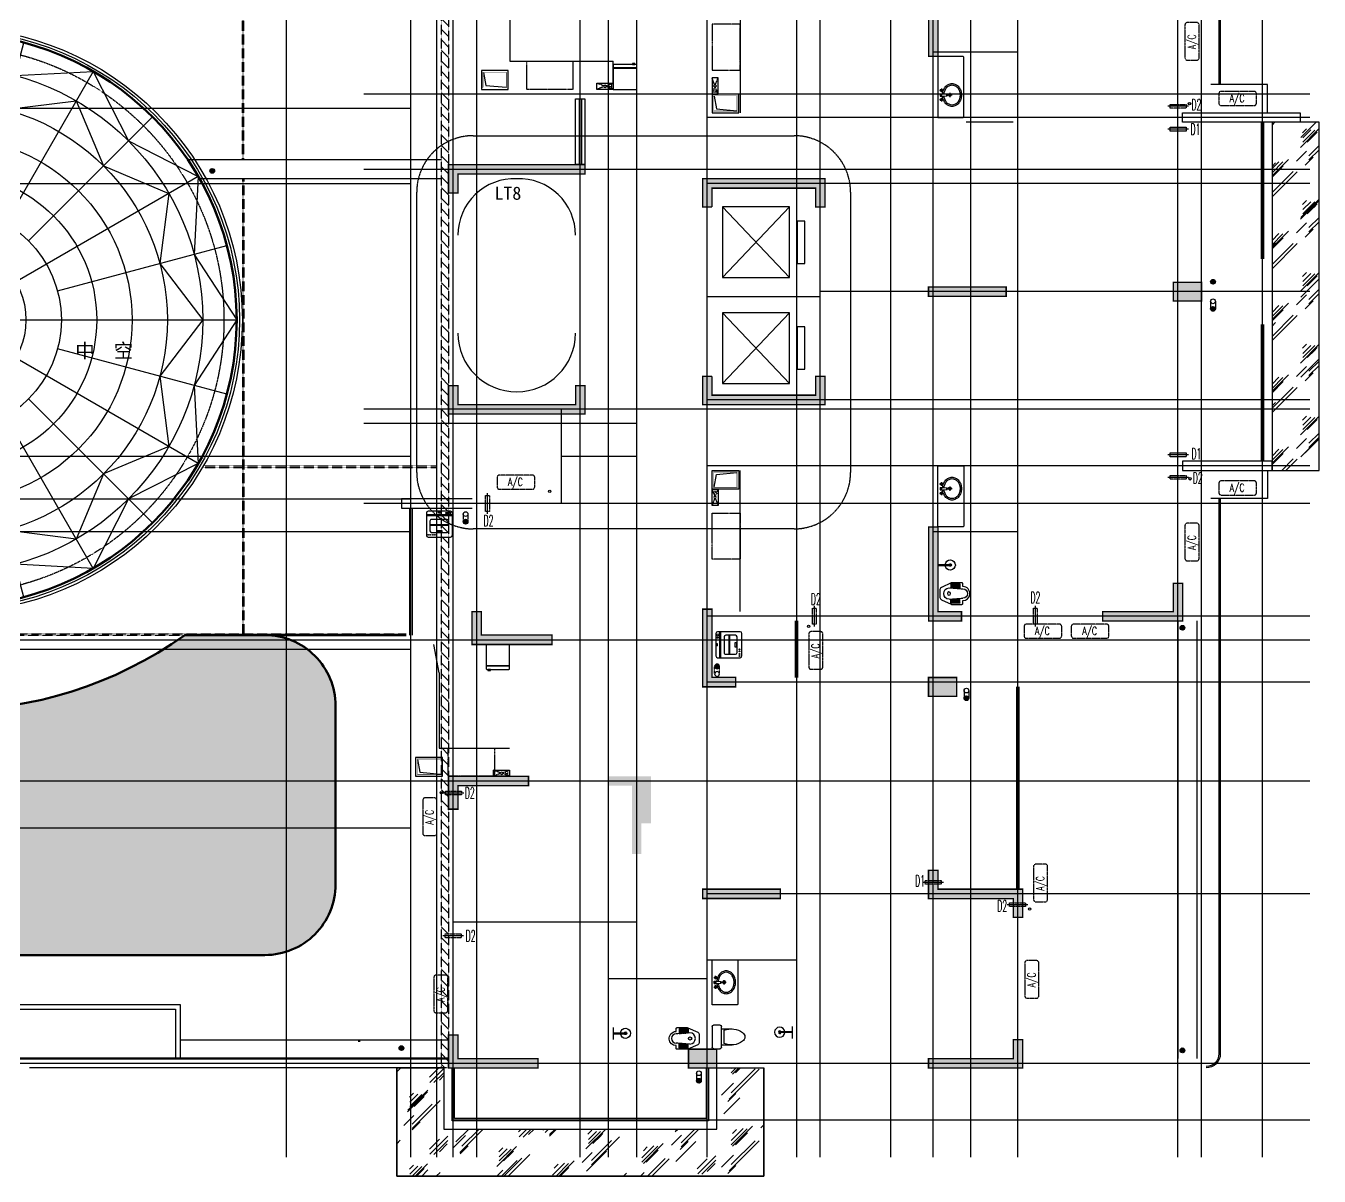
# Model space of a CAD drawing. Extents: x -737978 to 768813, y -372247 to 1140308.
# Drawn here: x 45819 to 73299, y -126198 to -101749 of the extents above; entities that cross this region are included whole.
import ezdxf

# ---------------------------------------------------------------- set-up
doc = ezdxf.new("R2010")
doc.units = 0
doc.header["$LTSCALE"] = 10
doc.header["$MEASUREMENT"] = 0
for name, pattern in [('( Hidden )', [0.375, 0.25, -0.125]), ('__DASH', [0.35, 0.25, -0.1]), ('ACAD_ISO04W100', [30.5, 24, -3, 0.5, -3]), ('DASH', [0.35, 0.25, -0.1]), ('DOTE', [2.42, 2, -0.2, 0.02, -0.2]), ('OWall_L2$0$HIDDEN2', [4.7625, 3.175, -1.5875])]:
    doc.linetypes.add(name, pattern=pattern)
doc.layers.get('0').update_dxf_attribs({"linetype": 'CONTINUOUS'})
for name, color, linetype in [('0-厨卫家具', 253, 'CONTINUOUS'), ('0-外部构件', 6, 'CONTINUOUS'), ('_0', 7, 'CONTINUOUS'), ('A-ANNO-DIMS', 93, 'CONTINUOUS'), ('A-ANNO-IDEN', 3, 'CONTINUOUS'), ('A-ANNO-TEXT', 7, 'CONTINUOUS'), ('A-FLOR-BALC', 142, 'CONTINUOUS'), ('A-FLOR-HVAC', 4, 'CONTINUOUS'), ('A-FLOR-OTHER1-ON', 253, 'CONTINUOUS'), ('A-FLOR-OTHER2-ON', 83, 'CONTINUOUS'), ('A-FLOR-SPCL', 223, 'CONTINUOUS'), ('A-FURN', 247, 'CONTINUOUS'), ('A-HATC-PATT', 252, 'CONTINUOUS'), ('A-WALL-GLAZ', 141, 'CONTINUOUS'), ('C-B', 7, 'CONTINUOUS'), ('C-JLQ', 2, 'CONTINUOUS'), ('C-JLQ-HATCH', 254, 'CONTINUOUS'), ('C-KZ', 2, 'CONTINUOUS'), ('C-Z-HATCH', 253, 'CONTINUOUS'), ('DIM_LEAD', 3, 'CONTINUOUS'), ('DOTE', 1, 'DOTE'), ('HZ', 7, 'CONTINUOUS'), ('J-FURN-厨卫', 253, 'CONTINUOUS'), ('J-FURN-空调设备', 231, 'CONTINUOUS'), ('OWall_L2$0$A-COLS-HATH', 8, 'CONTINUOUS'), ('OWall_L2$0$A-HOLE-DASH', 21, 'OWall_L2$0$HIDDEN2'), ('STAIR', 2, 'CONTINUOUS'), ('WALL', 9, 'CONTINUOUS'), ('WALL-PARAPET', 6, 'CONTINUOUS'), ('分格缝', 8, 'CONTINUOUS')]:
    doc.layers.add(name, color=color, linetype=linetype)
doc.layers.add('DRAW', color=7, linetype='CONTINUOUS', lineweight=70)
doc.layers.add('立面2', color=33, linetype='CONTINUOUS', lineweight=9)
doc.styles.add('_SIMPLEX', font='SIMPLEX.shx', dxfattribs={"width": 0.7})
doc.styles.add('_TCH_DIM', font='SIMPLEX.shx', dxfattribs={"width": 0.8, "bigfont": 'GBCBIG.shx'})
doc.styles.add('_TCH_DYN', font='')
doc.styles.add('_TCH_WINDOW', font='SIMPLEX.shx', dxfattribs={"width": 0.8, "height": 3.5, "bigfont": 'GBCBIG.shx'})
doc.styles.get('_TCH_DYN').set_extended_font_data('SimSun')
pattern_1 = [(45, (120, 60), (9e-14, 1527.351), [600, -360, 600, -360, 240, -523.2816]), (45, (90, 90), (9e-14, 1527.351), [480, -600, 360, -360, 420, -463.2816]), (45, (90, 180), (9e-14, 1527.351), [360, -720, 240, -360, 540, -463.2816]), (45, (180, 90), (9e-14, 1527.351), [360, -720, 300, -1303.2815]), (45, (270, 180), (9e-14, 1527.351), [180, -900, 120, -1483.2815]), (45, (120, 330), (9e-14, 1527.351), [120, -900, 120, -480, 300, -763.2816]), (45, (660, 240), (9e-14, 1527.351), [600, -900, 720, -475.282]), (45, (660, 150), (9e-14, 1527.351), [840, -600, 900, -355.282]), (45, (810, 270), (-2e-13, -1697.056), [600, -840, 480, -763.282]), (45, (720, 450), (9e-14, 1527.351), [300, -1200, 360, -823.282]), (45, (900, 360), (9e-14, 1527.351), [240, -1200, 240, -1003.2815])]

# ---------------------------------------------------------------- blocks, each defined once
blk = doc.blocks.new('A$C2A4E7DC0')
at = {"layer": 'A-FLOR-BALC', "linetype": '__DASH', "ltscale": 2}
blk.add_circle((10150, 10150), 9700, dxfattribs=at)
at = {"layer": 'A-FLOR-BALC'}
for start, end in [(90.0002, 269.9998), (270.0002, 89.9998)]:
    blk.add_arc((10150, 10150), 10150, start, end, dxfattribs=at)
at = {"layer": 'A-HATC-PATT', "linetype": 'ByBlock'}
for points in [[(20300, 10150), (18795, 7834), (18940, 5075), (16478, 3821), (15225, 1360), (12466, 1505), (10150, 0), (7834, 1505), (5075, 1360), (3821, 3821), (1360, 5075), (1505, 7833), (0, 10150), (1505, 12467), (1360, 15225), (3821, 16478), (5075, 18940), (7834, 18795), (10152, 20300)], [(10150, 0), (10150, 20300)], [(10150, 20300), (12467, 18795), (15225, 18940), (16479, 16479), (18940, 15225), (18795, 12466), (20300, 10150)], [(9128, 13965), (7523, 19954)], [(11172, 13965), (12777, 19954)], [(8125, 13657), (5075, 18940)], [(15225, 18940), (10875, 11406)], [(7357, 12943), (2973, 17327)], [(12943, 12943), (17327, 17327)], [(8894, 10875), (1360, 15225)], [(18940, 15225), (11406, 10875)], [(9425, 11406), (8125, 13657)], [(6335, 11173), (346, 12777)], [(13965, 11172), (19954, 12777)], [(0, 10150), (20300, 10150)], [(8894, 9425), (1360, 5075)], [(18940, 5075), (11406, 9425)], [(346, 7523), (6335, 9128)], [(9425, 8894), (5075, 1360)], [(15225, 1360), (10875, 8894)], [(19954, 7523), (13966, 9128)], [(2973, 2973), (7357, 7357)], [(17327, 2973), (12943, 7357)], [(7523, 346), (9128, 6335)], [(12777, 346), (11172, 6335)]]:
    blk.add_lwpolyline(points, dxfattribs=at)
blk.add_lwpolyline([(8157, 17588), (10150, 19100), (12143, 17588), (14625, 17901), (15595, 15595), (17901, 14625), (17588, 12143), (19100, 10150), (17588, 8157), (17901, 5675), (15594, 4705), (14625, 2399), (12143, 2712), (10150, 1200), (8157, 2712), (5675, 2399), (4705, 4705), (2399, 5675), (2712, 8157), (1200, 10150), (2712, 12143), (2399, 14625), (4705, 15594), (5675, 17901)], close=True, dxfattribs=at)
for radius in [8950, 7700, 6450, 5200, 3950, 2700, 1450]:
    blk.add_circle((10150, 10150), radius, dxfattribs=at)
blk = doc.blocks.new('YTLG')
at = {"layer": 'J-FURN-厨卫', "linetype": 'Continuous'}
h = blk.add_hatch(dxfattribs=at)
h.set_pattern_fill('ANSI31', color=256, scale=10)
h.set_pattern_definition([(45, (-1288290.313, 414148.037), (-11.22532015, 11.22532015), [])])
edge = h.paths.add_edge_path()
edge.add_arc((155403, -14017), 50, 0, 360, ccw=False)
at = {"layer": 'J-FURN-厨卫', "linetype": 'DASH', "ltscale": 0.1}
for p, q in [((155353, -14177), (155353, -14017)), ((155453, -14177), (155453, -14017))]:
    blk.add_line(p, q, dxfattribs=at)
at = {"layer": 'J-FURN-厨卫', "linetype": 'Continuous'}
blk.add_circle((155403, -14017), 50, dxfattribs=at)
at = {"layer": 'J-FURN-厨卫', "color": 200, "linetype": 'Continuous'}
blk.add_circle((155403, -14177), 50, dxfattribs=at)
blk = doc.blocks.new('$plan$00002939')
at = {"layer": 'J-FURN-厨卫'}
blk.add_line((-10, 0), (10, 0), dxfattribs=at)
for points in [[(-124, 0), (133, 0)], [(-10, 0), (-10, -263)], [(10, 0), (10, -263)]]:
    blk.add_lwpolyline(points, dxfattribs=at)
for centre, radius, start, end in [((0, -262), 108, 95.306, 84.694), ((0, -262), 28.3, 110.6725, 69.3275), ((0, -260), 10.5, 197.2381, 342.7619)]:
    blk.add_arc(centre, radius, start, end, dxfattribs=at)
blk = doc.blocks.new('dsdsdssfdsd')
at = {"layer": 'J-FURN-厨卫'}
for p, q in [((4137, 23920), (4047, 23920)), ((4092, 23875), (4092, 23965)), ((4261, 23952), (4153, 23937)), ((4300, 23945), (4153, 23937)), ((4153, 23904), (4153, 23937)), ((4163, 23903), (4163, 23938)), ((4310, 24020), (4237, 24020)), ((4300, 23945), (4261, 23952)), ((4273, 23984), (4273, 24057)), ((4280, 23896), (4280, 23944)), ((4300, 23895), (4300, 23945)), ((4300, 23895), (4153, 23904)), ((4261, 23889), (4153, 23904)), ((4310, 23820), (4237, 23820)), ((4300, 23895), (4261, 23889)), ((4273, 23784), (4273, 23857))]:
    blk.add_line(p, q, dxfattribs=at)
blk.add_lwpolyline([(4347, 24400), (3817, 24400, 0.414214), (3797, 24380), (3797, 23460, 0.414214), (3817, 23440), (4347, 23440)], format="xyb", close=True, dxfattribs=at)
for points in [[(3847, 23920, -0.080052), (3862, 24013, -0.088849), (3904, 24090, -0.104988), (3970, 24144, -0.12017), (4047, 24163, -0.12017), (4124, 24144, -0.104988), (4191, 24090, -0.088849), (4232, 24013, -0.055034), (4246, 23950, -0.080052)], [(4246, 23891, -0.055034), (4232, 23827, -0.088849), (4191, 23751, -0.104988), (4124, 23696, -0.12017), (4047, 23678, -0.12017), (3970, 23696, -0.104988), (3904, 23751, -0.088849), (3862, 23827, -0.080052), (3847, 23920, -0.080052)], [(3877, 23920, -0.080052), (3891, 24004, -0.088849), (3927, 24071, -0.104988), (3984, 24118, -0.12017), (4047, 24133, -0.12017), (4110, 24118, -0.104988), (4167, 24071, -0.088849), (4204, 24004, -0.056066), (4216, 23946, -0.080052)], [(4216, 23895, -0.056066), (4204, 23837, -0.088849), (4167, 23770, -0.104988), (4110, 23723, -0.12017), (4047, 23708, -0.12017), (3984, 23723, -0.104988), (3927, 23770, -0.088849), (3891, 23837, -0.080052), (3877, 23920, -0.080052)]]:
    blk.add_lwpolyline(points, format="xyb", dxfattribs=at)
for centre, radius in [((4092, 23920), 30), ((4092, 23920), 20), ((4273, 24020), 25), ((4273, 24020), 15), ((4273, 23820), 25), ((4273, 23820), 15)]:
    blk.add_circle(centre, radius, dxfattribs=at)
for centre, start, end in [((4272, 23922), 350.5252, 189.4748), ((4272, 23919), 170.5252, 9.4748)]:
    blk.add_arc(centre, 7.19, start, end, dxfattribs=at)
blk = doc.blocks.new('KTWJ1')
at = {"layer": 'A-FLOR-HVAC', "linetype": '( Hidden )', "ltscale": 0.3}
blk.add_lwpolyline([(152982, -14209, 0.414214), (153032, -14259), (153732, -14259, 0.414214), (153782, -14209), (153782, -14009, 0.414214), (153732, -13959), (153032, -13959, 0.414214), (152982, -14009)], format="xyb", close=True, dxfattribs=at)
at = {"layer": 'A-FLOR-HVAC', "color": 0, "style": '_TCH_WINDOW', "width": 0.705882}
blk.add_text('A/C', height=170, dxfattribs=at).set_placement((153214, -14188))
blk = doc.blocks.new('bingx')
at = {"layer": 'J-FURN-厨卫'}
for p, q in [((33935, 58839), (33435, 58839)), ((33435, 58839), (33435, 58323)), ((33935, 58323), (33935, 58839)), ((33935, 58387), (33435, 58387)), ((33935, 58377), (33435, 58377)), ((33451, 58308), (33473, 58308)), ((33527, 58308), (33473, 58308)), ((33473, 58308), (33473, 58289)), ((33473, 58289), (33527, 58289)), ((33527, 58308), (33919, 58308)), ((33527, 58289), (33527, 58308))]:
    blk.add_line(p, q, dxfattribs=at)
for centre, start_param, end_param in [((33451, 58323), 3.141593, 4.712389), ((33919, 58323), 4.712389, 6.283185)]:
    blk.add_ellipse(centre, major_axis=(16.1, 0), ratio=0.913255, start_param=start_param, end_param=end_param, dxfattribs=at)
blk = doc.blocks.new('A$C3F1816BB')
at = {"layer": 'J-FURN-厨卫', "elevation": 0}
blk.add_lwpolyline([(400, 0), (0, 0), (0, 570), (400, 570)], close=True, dxfattribs=at)
blk.add_lwpolyline([(400, 0), (0, 0), (0, 570), (400, 570)], close=True, dxfattribs=at)
at = {"layer": 'J-FURN-厨卫', "const_width": 3, "elevation": 0}
for points in [[(370, 30), (30, 30), (30, 540), (370, 540)], [(357, 43), (43, 43), (43, 527), (357, 527)]]:
    blk.add_lwpolyline(points, close=True, dxfattribs=at)
at = {"layer": 'J-FURN-厨卫', "elevation": 0}
blk.add_lwpolyline([(357, 43), (85, 94), (43, 527)], dxfattribs=at)
blk = doc.blocks.new('A$C717A0C48')
at = {"layer": '0-厨卫家具', "linetype": '( Hidden )', "ltscale": 0.3}
for p, q in [((56, 196), (0, 345)), ((70, 197), (128, 345)), ((0, 0), (58, 148)), ((128, 0), (68, 148))]:
    blk.add_line(p, q, dxfattribs=at)
at = {"layer": '0-厨卫家具'}
for p, q in [((128, 345), (0, 345)), ((0, 0), (128, 0))]:
    blk.add_line(p, q, dxfattribs=at)
blk.add_lwpolyline([(0, 0), (128, 0), (128, 345), (0, 345)], close=True, dxfattribs=at)
blk.add_circle((64, 173), 25, dxfattribs=at)
at = {"layer": '0-厨卫家具', "style": '_TCH_DIM', "oblique": 360, "width": 0.705882}
blk.add_text('R', height=100, rotation=90, dxfattribs=at).set_placement((119, 23))
blk = doc.blocks.new('A$C4EF24E33')
at = {"layer": 'J-FURN-厨卫'}
for p, q in [((184, 330), (147, 330)), ((441, 350), (184, 330)), ((209, 428), (209, 343)), ((229, 428), (229, 343)), ((234, 428), (234, 345)), ((254, 428), (254, 345)), ((259, 428), (259, 347)), ((279, 428), (279, 347)), ((284, 428), (284, 349)), ((304, 428), (304, 349)), ((309, 428), (309, 351)), ((329, 428), (329, 351)), ((334, 428), (334, 353)), ((354, 428), (354, 353)), ((359, 428), (359, 355)), ((379, 428), (379, 355)), ((384, 428), (384, 357)), ((404, 428), (404, 357)), ((184, 130), (147, 130)), ((441, 110), (184, 130)), ((209, 32), (209, 117)), ((229, 32), (229, 117)), ((234, 32), (234, 115)), ((254, 32), (254, 115)), ((259, 32), (259, 113)), ((279, 32), (279, 113)), ((284, 32), (284, 111)), ((304, 32), (304, 111)), ((309, 32), (309, 109)), ((329, 32), (329, 109)), ((334, 32), (334, 107)), ((354, 32), (354, 107)), ((359, 32), (359, 105)), ((379, 32), (379, 105)), ((384, 32), (384, 103)), ((404, 32), (404, 103))]:
    blk.add_line(p, q, dxfattribs=at)
blk.add_lwpolyline([(147, 380), (147, 440, -0.414214), (167, 460), (387, 460, -0.108031), (395, 458), (605, 362, -0.293069), (634, 317), (634, 143, -0.293069), (605, 98), (395, 2, -0.108031), (387, 0), (167, 0, -0.414214), (147, 20), (147, 80, -0.370477), (0, 212, -0.440428)], format="xyb", close=True, dxfattribs=at)
blk.add_circle((444, 229), 33.9, dxfattribs=at)
for centre, radius, start, end in [((149, 230), 100, 90.7749, 269.225), ((219, 428), 10, 360, 180), ((219, 343), 10, 180, 360), ((244, 428), 10, 360, 180), ((244, 345), 10, 180, 360), ((269, 428), 10, 360, 180), ((269, 347), 10, 180, 360), ((294, 428), 10, 360, 180), ((294, 349), 10, 180, 360), ((319, 428), 10, 360, 180), ((319, 351), 10, 180, 360), ((344, 428), 10, 360, 180), ((344, 353), 10, 180, 360), ((369, 428), 10, 360, 180), ((369, 355), 10, 180, 360), ((394, 428), 10, 360, 180), ((394, 357), 10, 180, 360), ((435, 231), 120, 359.7121, 87.2241), ((219, 117), 10, 360, 180), ((219, 32), 10, 180, 360), ((244, 115), 10, 360, 180), ((244, 32), 10, 180, 360), ((269, 113), 10, 360, 180), ((269, 32), 10, 180, 360), ((294, 111), 10, 360, 180), ((294, 32), 10, 180, 360), ((319, 109), 10, 360, 180), ((319, 32), 10, 180, 360), ((344, 107), 10, 360, 180), ((344, 32), 10, 180, 360), ((369, 105), 10, 360, 180), ((369, 32), 10, 180, 360), ((394, 103), 10, 360, 180), ((394, 32), 10, 180, 360), ((435, 229), 120, 272.7759, 0.2878)]:
    blk.add_arc(centre, radius, start, end, dxfattribs=at)
blk = doc.blocks.new('A$C22166362')
at = {"layer": 'J-FURN-厨卫'}
for p, q in [((499, 420), (269, 420)), ((439, 110), (439, 390)), ((499, 30), (499, 470)), ((529, 500), (669, 500)), ((699, 470), (699, 30)), ((499, 80), (269, 80)), ((669, 0), (529, 0))]:
    blk.add_line(p, q, dxfattribs=at)
for centre, radius, start, end in [((110, 250), 110, 123.4509, 236.5491), ((286, 23), 398, 67.4505, 126.6381), ((529, 470), 30, 90, 180), ((669, 470), 30, 0, 90), ((286, 477), 398, 233.3619, 292.5495), ((529, 30), 30, 180, 270), ((669, 30), 30, 270, 0)]:
    blk.add_arc(centre, radius, start, end, dxfattribs=at)
blk = doc.blocks.new('HX')
at = {"layer": 'J-FURN-厨卫'}
for p, q in [((-99418, 134482), (-99345, 134482)), ((-99408, 134407), (-99369, 134413)), ((-99408, 134407), (-99408, 134357)), ((-99408, 134407), (-99262, 134398)), ((-99389, 134406), (-99389, 134358)), ((-99382, 134518), (-99382, 134445)), ((-99369, 134413), (-99262, 134398)), ((-99272, 134399), (-99272, 134365)), ((-99262, 134398), (-99262, 134365)), ((-99246, 134382), (-99156, 134382)), ((-99201, 134427), (-99201, 134337)), ((-99418, 134282), (-99345, 134282)), ((-99408, 134357), (-99262, 134365)), ((-99408, 134357), (-99369, 134350)), ((-99382, 134318), (-99382, 134245)), ((-99369, 134350), (-99262, 134365))]:
    blk.add_line(p, q, dxfattribs=at)
for points in [[(-99354, 134411, -0.055034), (-99341, 134475, -0.088849), (-99300, 134551, -0.104988), (-99233, 134606, -0.12017), (-99156, 134625, -0.12017), (-99079, 134606, -0.104988), (-99012, 134551, -0.088849), (-98971, 134475, -0.080052), (-98956, 134382, -0.080052)], [(-98956, 134382, -0.080052), (-98971, 134289, -0.088849), (-99012, 134213, -0.104988), (-99079, 134158, -0.12017), (-99156, 134139, -0.12017), (-99233, 134158, -0.104988), (-99300, 134213, -0.088849), (-99341, 134289, -0.055034), (-99354, 134352, -0.080052)], [(-99325, 134407, -0.056066), (-99312, 134465, -0.088849), (-99276, 134532, -0.104988), (-99219, 134579, -0.12017), (-99156, 134595, -0.12017), (-99093, 134579, -0.104988), (-99036, 134532, -0.088849), (-98999, 134465, -0.080052), (-98986, 134382, -0.080052)], [(-98986, 134382, -0.080052), (-98999, 134298, -0.088849), (-99036, 134231, -0.104988), (-99093, 134184, -0.12017), (-99156, 134169, -0.12017), (-99219, 134184, -0.104988), (-99276, 134231, -0.088849), (-99312, 134298, -0.056066), (-99325, 134356, -0.080052)]]:
    blk.add_lwpolyline(points, format="xyb", dxfattribs=at)
for centre, radius in [((-99382, 134482), 25), ((-99382, 134482), 15), ((-99201, 134382), 30), ((-99201, 134382), 20), ((-99382, 134282), 25), ((-99382, 134282), 15)]:
    blk.add_circle(centre, radius, dxfattribs=at)
for centre, start, end in [((-99381, 134383), 350.5252, 189.4748), ((-99381, 134381), 170.5252, 9.4748)]:
    blk.add_arc(centre, 7.19, start, end, dxfattribs=at)
blk = doc.blocks.new('xiyij')
at = {"layer": 'J-FURN-厨卫'}
for p, q in [((31512, 59366), (31512, 58888)), ((32026, 59402), (31549, 59402)), ((31767, 59366), (31767, 59402)), ((31767, 59366), (31807, 59366)), ((31807, 59366), (31807, 59402)), ((31924, 59355), (31924, 59373)), ((31924, 59373), (31958, 59373)), ((31958, 59373), (31958, 59355)), ((32062, 58888), (32062, 59366)), ((32062, 59323), (31512, 59323)), ((32062, 59305), (31512, 59305)), ((31586, 59191), (31586, 58989)), ((31586, 59121), (31989, 59121)), ((31586, 59105), (31989, 59105)), ((31952, 59228), (31622, 59228)), ((31958, 59355), (31924, 59355)), ((31989, 58989), (31989, 59191)), ((31549, 58852), (32026, 58852)), ((31622, 58953), (31952, 58953)), ((31738, 58995), (31836, 58995)), ((31738, 58968), (31738, 58995)), ((31836, 58968), (31738, 58968)), ((31836, 58995), (31836, 58968))]:
    blk.add_line(p, q, dxfattribs=at)
for centre, major_axis, start_param, end_param in [((31549, 59366), (-36.7, 0), -1.570796, 0), ((31787, 59384), (-12.7, 0), 3.141593, 9.424778), ((32026, 59366), (-36.7, 0), 3.141593, 4.712389), ((31622, 59191), (36.7, 0), 1.570796, 3.141593), ((31952, 59191), (-36.7, 0), 3.141593, 4.712389), ((31549, 58888), (36.7, 0), 3.141593, 4.712389), ((31549, 58903), (-8.16, 0), 3.141593, 9.424778), ((31591, 58903), (-8.16, 0), 3.141593, 9.424778), ((31622, 58989), (-36.7, 0), 0, 1.570796), ((31647, 58903), (-8.16, 0), 3.141593, 9.424778), ((31689, 58903), (-8.16, 0), 3.141593, 9.424778), ((31952, 58989), (36.7, 0), 4.712389, 6.283185), ((32026, 58888), (36.7, 0), 4.712389, 6.283185)]:
    blk.add_ellipse(centre, major_axis=major_axis, ratio=0.987793, start_param=start_param, end_param=end_param, dxfattribs=at)
blk.add_ellipse((31997, 59365), major_axis=(21.5, 0), ratio=0.987793, dxfattribs=at)
blk = doc.blocks.new('A$C0CF77FE4')
at = {"layer": 'A-FLOR-OTHER2-ON', "linetype": 'ACAD_ISO04W100', "ltscale": 5}
blk.add_line((40, 440), (40, 0), dxfattribs=at)
at = {"layer": 'A-FLOR-OTHER2-ON', "linetype": 'DASH', "ltscale": 0.1}
blk.add_lwpolyline([(0, 390), (80, 390), (80, 50), (0, 50)], close=True, dxfattribs=at)
blk = doc.blocks.new('塔楼剪力墙1')
at = {"layer": 'C-JLQ-HATCH'}
for points in [[(382763474, 3083041300), (382763974, 3083041300), (382763974, 3083041500), (382763274, 3083041500), (382763274, 3083039600), (382763474, 3083039600)], [(382769474, 3083041500), (382768774, 3083041500), (382768774, 3083041300), (382769274, 3083041300), (382769274, 3083039800), (382769474, 3083039800)], [(382777375, 3083041300), (382777375, 3083038800), (382777775, 3083038800), (382777775, 3083038600), (382777175, 3083038600), (382777174, 3083041500), (382777774, 3083041500), (382777774, 3083041300)], [(382782274, 3083041300), (382781874, 3083041300), (382781874, 3083041500), (382782474, 3083041500), (382782474, 3083038600), (382782274, 3083038600)], [(382791874, 3083040799), (382791474, 3083040799), (382791474, 3083040999), (382791874, 3083040999), (382791874, 3083041500), (382792574, 3083041500), (382792574, 3083041300), (382792074, 3083041300), (382792074, 3083039800), (382791874, 3083039800)], [(382794374, 3083041500), (382794374, 3083041300), (382794874, 3083041300), (382794874, 3083039600), (382795074, 3083039600), (382795074, 3083041500)], [(382772474, 3083040800), (382772974, 3083040800), (382772974, 3083041000), (382772274, 3083041000), (382772274, 3083039300), (382772474, 3083039300)], [(382769274, 3083037600), (382769274, 3083038100), (382769474, 3083038100), (382769474, 3083037400), (382767824, 3083037400), (382767824, 3083037600)], [(382769274, 3083037400), (382769274, 3083037800), (382769474, 3083037800), (382769474, 3083037200), (382768474, 3083037200), (382768474, 3083037400)], [(382767075, 3083036100), (382767075, 3083034450), (382766875, 3083034450), (382766875, 3083036100)], [(382771375, 3083036099), (382771375, 3083035400), (382771575, 3083035400), (382771575, 3083035899), (382773025, 3083035899), (382773025, 3083036099)], [(382777575, 3083035900), (382777974, 3083035900), (382777974, 3083036100), (382777374, 3083036100), (382777375, 3083033500), (382777975, 3083033500), (382777975, 3083033700), (382777575, 3083033700)], [(382781575, 3083036100), (382781575, 3083035900), (382781974, 3083035900), (382781974, 3083033700), (382781574, 3083033700), (382781574, 3083033500), (382782174, 3083033500), (382782175, 3083036100)], [(382785874, 3083036200), (382785874, 3083035900), (382786274, 3083035900), (382786274, 3083036200)], [(382786274, 3083035900), (382786274, 3083036100), (382788174, 3083036100), (382788174, 3083035400), (382787974, 3083035400), (382787974, 3083035900)], [(382792075, 3083036100), (382792075, 3083034450), (382791875, 3083034450), (382791875, 3083036100)], [(382795474, 3083035900), (382795474, 3083035000), (382795674, 3083035000), (382795674, 3083036100), (382794874, 3083036100), (382794874, 3083035900)], [(382791874, 3083030300), (382792475, 3083030300), (382792475, 3083030500), (382792075, 3083030500), (382792075, 3083032200), (382791875, 3083032200), (382791875, 3083032200), (382791475, 3083032200), (382791475, 3083032000), (382791875, 3083032000)], [(382795675, 3083030300), (382795675, 3083032300), (382795474, 3083032300), (382795474, 3083030500), (382795075, 3083030500), (382795075, 3083030300)], [(382763474, 3083031300), (382763274, 3083031300), (382763274, 3083029300), (382763874, 3083029300), (382763874, 3083029500), (382763474, 3083029500)], [(382766474, 3083029500), (382766874, 3083029500), (382766874, 3083031300), (382767474, 3083031300), (382767474, 3083031100), (382767074, 3083031100), (382767074, 3083029300), (382766474, 3083029300)], [(382772975, 3083031099), (382772975, 3083030600), (382772775, 3083030600), (382772775, 3083031299), (382774774, 3083031299), (382774774, 3083031099)], [(382779675, 3083031300), (382779675, 3083029650), (382779875, 3083029650), (382779875, 3083031300)], [(382786575, 3083031099), (382786575, 3083030600), (382786775, 3083030600), (382786775, 3083031299), (382784774, 3083031299), (382784774, 3083031099)], [(382772975, 3083027600), (382772775, 3083027600), (382772775, 3083025900), (382773575, 3083025900), (382773575, 3083026100), (382772975, 3083026100)], [(382786774, 3083025900), (382786774, 3083027601), (382786574, 3083027601), (382786574, 3083026100), (382785975, 3083026100), (382785975, 3083025900)]]:
    blk.add_hatch(color=252, dxfattribs=at).paths.add_polyline_path(points)
h = blk.add_hatch(color=252, dxfattribs=at)
edge = h.paths.add_edge_path()
edge.add_line((382786274, 3083036100), (382788174, 3083036100))
edge.add_line((382788174, 3083036100), (382788174, 3083035400))
edge.add_line((382788174, 3083035400), (382787974, 3083035400))
edge.add_line((382787974, 3083035400), (382787974, 3083035900))
edge.add_line((382787974, 3083035900), (382786274, 3083035900))
at = {"layer": 'C-Z-HATCH'}
for points in [[(382785875, 3083040800), (382785875, 3083041400), (382786275, 3083041400), (382786275, 3083040800)], [(382763274, 3083035800), (382763274, 3083036400), (382763674, 3083036400), (382763674, 3083035800)], [(382787974, 3083031600), (382787974, 3083032200), (382788374, 3083032200), (382788374, 3083031600)], [(382771174, 3083030700), (382771174, 3083031300), (382771574, 3083031300), (382771574, 3083030700)], [(382779574, 3083025500), (382779574, 3083026100), (382779974, 3083026100), (382779974, 3083025500)]]:
    blk.add_hatch(color=251, dxfattribs=at).paths.add_polyline_path(points)
at = {"layer": 'C-JLQ', "color": 2, "const_width": 30}
for points in [[(382763974, 3083041300), (382763474, 3083041300), (382763474, 3083039600), (382763274, 3083039600), (382763274, 3083041500), (382763974, 3083041500), (382763974, 3083041300)], [(382768774, 3083041300), (382769274, 3083041300), (382769274, 3083039800), (382769474, 3083039800), (382769474, 3083041500), (382768774, 3083041500), (382768774, 3083041300)], [(382777375, 3083041300), (382777375, 3083038800), (382777775, 3083038800), (382777775, 3083038600), (382777175, 3083038600), (382777174, 3083041500), (382777774, 3083041500), (382777774, 3083041300), (382777375, 3083041300)], [(382782274, 3083041300), (382781874, 3083041300), (382781874, 3083041500), (382782474, 3083041500), (382782474, 3083038600), (382782274, 3083038600), (382782274, 3083041300)], [(382791874, 3083040799), (382791474, 3083040799), (382791474, 3083040999), (382791874, 3083040999), (382791874, 3083041500), (382792574, 3083041500), (382792574, 3083041300), (382792074, 3083041300), (382792074, 3083039800), (382791874, 3083039800), (382791874, 3083040799)], [(382794374, 3083041300), (382794874, 3083041300), (382794874, 3083039600), (382795074, 3083039600), (382795074, 3083041500), (382794374, 3083041500), (382794374, 3083041300)], [(382772474, 3083040800), (382772974, 3083040800), (382772974, 3083041000), (382772274, 3083041000), (382772274, 3083039300), (382772474, 3083039300), (382772474, 3083040800)], [(382771575, 3083035899), (382771575, 3083035400), (382771375, 3083035400), (382771375, 3083036099), (382773025, 3083036099), (382773025, 3083035899), (382771575, 3083035899)], [(382777975, 3083035900), (382777575, 3083035900), (382777575, 3083033700), (382777975, 3083033700), (382777975, 3083033500), (382777375, 3083033500), (382777374, 3083036100), (382777974, 3083036100), (382777974, 3083035900)], [(382781574, 3083035900), (382781974, 3083035900), (382781974, 3083033700), (382781574, 3083033700), (382781574, 3083033500), (382782174, 3083033500), (382782175, 3083036100), (382781575, 3083036100), (382781575, 3083035900)], [(382786274, 3083035900), (382786274, 3083036100), (382788174, 3083036100), (382788174, 3083035400), (382787974, 3083035400), (382787974, 3083035900), (382786274, 3083035900)], [(382795474, 3083035900), (382795474, 3083035000), (382795674, 3083035000), (382795674, 3083036100), (382794874, 3083036100), (382794874, 3083035900), (382795474, 3083035900)], [(382792474, 3083030300), (382791874, 3083030300), (382791875, 3083032000), (382791475, 3083032000), (382791475, 3083032200), (382791875, 3083032200), (382791875, 3083032200), (382792075, 3083032200), (382792075, 3083030500), (382792475, 3083030500), (382792475, 3083030300)], [(382795075, 3083030500), (382795474, 3083030500), (382795474, 3083032300), (382795675, 3083032300), (382795675, 3083030300), (382795075, 3083030300), (382795075, 3083030500)], [(382763874, 3083029500), (382763474, 3083029500), (382763474, 3083031300), (382763274, 3083031300), (382763274, 3083029300), (382763874, 3083029300), (382763874, 3083029500)], [(382766474, 3083029500), (382766874, 3083029500), (382766874, 3083031300), (382767474, 3083031300), (382767474, 3083031100), (382767074, 3083031100), (382767074, 3083029300), (382766474, 3083029300), (382766474, 3083029500)], [(382772975, 3083031099), (382772975, 3083030600), (382772775, 3083030600), (382772775, 3083031299), (382774774, 3083031299), (382774774, 3083031099), (382772975, 3083031099)], [(382779675, 3083031300), (382779675, 3083029650), (382779875, 3083029650), (382779875, 3083031300), (382779675, 3083031300)], [(382786575, 3083031099), (382786575, 3083030600), (382786775, 3083030600), (382786775, 3083031299), (382784774, 3083031299), (382784774, 3083031099), (382786575, 3083031099)], [(382773575, 3083026100), (382772975, 3083026100), (382772975, 3083027600), (382772775, 3083027600), (382772775, 3083025900), (382773575, 3083025900), (382773575, 3083026100)], [(382785975, 3083026100), (382786574, 3083026100), (382786574, 3083027601), (382786774, 3083027601), (382786774, 3083025900), (382785975, 3083025900), (382785975, 3083026100)]]:
    blk.add_lwpolyline(points, dxfattribs=at)
for points in [[(382767075, 3083036100), (382767075, 3083034450), (382766875, 3083034450), (382766875, 3083036100)], [(382785874, 3083035900), (382785874, 3083036200), (382786274, 3083036200), (382786274, 3083035900)], [(382792075, 3083036100), (382792075, 3083034450), (382791875, 3083034450), (382791875, 3083036100)]]:
    blk.add_lwpolyline(points, close=True, dxfattribs=at)
at = {"layer": 'C-KZ', "color": 2, "const_width": 30}
for points in [[(382785875, 3083040800), (382785875, 3083041400), (382786275, 3083041400), (382786275, 3083040800)], [(382763274, 3083035800), (382763274, 3083036400), (382763674, 3083036400), (382763674, 3083035800)], [(382787974, 3083031600), (382787974, 3083032200), (382788374, 3083032200), (382788374, 3083031600)], [(382771174, 3083030700), (382771174, 3083031300), (382771574, 3083031300), (382771574, 3083030700)], [(382779574, 3083025500), (382779574, 3083026100), (382779974, 3083026100), (382779974, 3083025500)]]:
    blk.add_lwpolyline(points, close=True, dxfattribs=at)

msp = doc.modelspace()

# ---------------------------------------------------------------- hatches: boundary and pattern name
at = {"layer": 'A-WALL-GLAZ'}
h = msp.add_hatch(dxfattribs=at)
h.set_pattern_fill('玻璃2', color=8, scale=100)
h.set_pattern_definition(pattern_1)
h.paths.add_polyline_path([(72298.9, -111198), (73298.9, -111198), (73298.9, -103798), (72298.9, -103798)])
h = msp.add_hatch(dxfattribs=at)
h.set_pattern_fill('玻璃2', color=8, scale=100)
h.set_pattern_definition(pattern_1)
h.paths.add_polyline_path([(53698.9, -123898.4), (54698.9, -123898.4), (54698.9, -125198.4), (60498.9, -125198.4), (60499.1, -123898.4), (61498.9, -123898.4), (61498.9, -126198.4), (53698.9, -126198.4)])
at = {"layer": 'J-FURN-厨卫', "linetype": 'Continuous'}
h = msp.add_hatch(dxfattribs=at)
h.set_pattern_fill('ANSI31', color=0, scale=10, angle=180)
h.set_pattern_definition([(225, (1493471.892, -532998.209), (11.22532015, -11.22532015), [])])
edge = h.paths.add_edge_path()
edge.add_arc((49778.8, -104832.7), 50, 180, 540, ccw=False)
h = msp.add_hatch(dxfattribs=at)
h.set_pattern_fill('ANSI31', color=256, scale=10, angle=180)
h.set_pattern_definition([(225, (1514736.965, -535352.744), (11.22532015, -11.22532015), [])])
edge = h.paths.add_edge_path()
edge.add_arc((71043.8, -107187.3), 50, 180, 540, ccw=False)
h = msp.add_hatch(dxfattribs=at)
h.set_pattern_fill('ANSI31', color=0, scale=10, angle=180)
h.set_pattern_definition([(225, (1514088.275, -542706.992), (11.22532015, -11.22532015), [])])
edge = h.paths.add_edge_path()
edge.add_arc((70395.1, -114541.5), 50, 180, 540, ccw=False)
h = msp.add_hatch(dxfattribs=at)
h.set_pattern_fill('ANSI31', color=0, scale=10, angle=180)
h.set_pattern_definition([(225, (1497490.948, -551642.916), (11.22532015, -11.22532015), [])])
edge = h.paths.add_edge_path()
edge.add_arc((53797.8, -123477.4), 50, 180, 540, ccw=False)
h = msp.add_hatch(dxfattribs=at)
h.set_pattern_fill('ANSI31', color=0, scale=10, angle=180)
h.set_pattern_definition([(225, (1514088.275, -551689.96), (11.22532015, -11.22532015), [])])
edge = h.paths.add_edge_path()
edge.add_arc((70395.1, -123524.5), 50, 180, 540, ccw=False)
at = {"layer": 'OWall_L2$0$A-COLS-HATH'}
h = msp.add_hatch(dxfattribs=at)
h.set_pattern_fill('ANSI31', color=256, scale=100, angle=90)
h.set_pattern_definition([(135, (-128477.86, -314053.15), (-112.2532, -112.2532), [])])
h.paths.add_polyline_path([(54648.9, -123898.4), (54648.9, -91298.4), (54798.9, -91298.4), (54798.9, -123898.4)])
h.paths.add_polyline_path([(12098.9, -123898.4), (12098.9, -87498.4), (12198.9, -87498.4), (12198.9, -123898.4)])
at = {"layer": '立面2'}
h = msp.add_hatch(dxfattribs=at)
h.set_pattern_fill('DOTS', color=251, scale=100, style=0)
h.set_pattern_definition([(0, (0, 0), (79.375, 158.75), [0, -158.75])])
edge = h.paths.add_edge_path()
edge.add_arc((32598.9, -116195.9), 1500, 89.94887, 180, ccw=False)
edge.add_line((32600.2, -114695.9), (39211.1, -114701.8))
edge.add_arc((44200.7, -107697.1), 8600.1, 234.53664, 305.50239)
edge.add_line((49195.1, -114698.4), (50898.9, -114698.4))
edge.add_arc((50898.9, -116198.4), 1500, 0, 90, ccw=False)
edge.add_line((52398.9, -116198.4), (52398.9, -119998.4))
edge.add_arc((50898.9, -119998.4), 1500, -90, 0, ccw=False)
edge.add_line((50898.9, -121498.4), (32598.9, -121498.4))
edge.add_arc((32598.9, -119998.4), 1500, 180, 270, ccw=False)
edge.add_line((31098.9, -119998.4), (31098.9, -116195.9))

# ---------------------------------------------------------------- linework, layer by layer
at = {"color": 6}
msp.add_line((62198.9, -115598.3), (62198.9, -114398.3), dxfattribs=at)
for points in [[(72298.9, -111198), (73298.9, -111198), (73298.9, -103798), (72298.9, -103798)], [(53698.9, -123898.4), (54698.9, -123898.4), (54698.9, -125198.4), (60498.9, -125198.4), (60499.1, -123898.4), (61498.9, -123898.4), (61498.9, -126198.4), (53698.9, -126198.4)]]:
    msp.add_lwpolyline(points, close=True)
msp.add_lwpolyline([(55300.2, -111798.4), (53798.9, -111798.4), (53798.9, -111998.4), (55300.2, -111998.4)])
msp.add_lwpolyline([(66898.9, -120098.3), (66898.9, -115798.3)], dxfattribs=at)
at = {"layer": '0-厨卫家具', "linetype": 'DASH', "ltscale": 0.3}
for points in [[(60398.9, -102690.9), (60998.9, -102690.9), (60998.9, -101710.9), (60398.9, -101710.9)], [(56462.8, -103098.3), (56462.8, -102498.3), (57442.8, -102498.3), (57442.8, -103098.3)], [(60398.9, -112105.6), (60998.9, -112105.6), (60998.9, -113085.6), (60398.9, -113085.6)], [(54794.3, -117698.3), (54794.3, -117098.3), (55774.3, -117098.3), (55774.3, -117698.3)]]:
    msp.add_lwpolyline(points, close=True, dxfattribs=at)
at = {"layer": '0-外部构件'}
for points in [[(59598.9, -91298.4), (59598.9, -91298.4, -0.4142136), (60698.9, -90198.4), (69298.9, -90198.4, -0.4142136), (71198.9, -92098.4), (71198.9, -102998)], [(59628.9, -91298.4, -0.4142136), (60698.9, -90228.4), (69298.9, -90228.4, -0.4142136), (71168.9, -92098.4), (71168.9, -102998)], [(71198.9, -111798), (71198.9, -123598.4, -0.4142136), (70898.9, -123898.4), (70898.9, -123898.4)], [(71168.9, -111798), (71168.9, -123598.4, -0.4142136), (70898.9, -123868.4)]]:
    msp.add_lwpolyline(points, format="xyb", dxfattribs=at)
msp.add_lwpolyline([(54648.9, -123898.4), (45898.9, -123898.4)], dxfattribs=at)
at = {"layer": '_0'}
for points in [[(70398.9, -103598), (72898.9, -103598), (72898.9, -103798), (70398.9, -103798)], [(70398.9, -111198), (72298.9, -111198), (72298.9, -110998), (70398.9, -110998)]]:
    msp.add_lwpolyline(points, close=True, dxfattribs=at)
at = {"layer": 'A-ANNO-IDEN', "linetype": 'DASH', "ltscale": 5}
msp.add_lwpolyline([(61715.6, -112440.1), (55323.9, -112440.1, -0.4142136), (54123.9, -111240.1), (54123.9, -105283.5, -0.4142136), (55323.9, -104083.5), (62142.8, -104083.5, -0.4142136), (63342.8, -105283.5), (63342.8, -111240.1, -0.4142136), (62142.8, -112440.1), (61715.6, -112440.1)], format="xyb", dxfattribs=at)
at = {"layer": 'A-FLOR-HVAC'}
for centre in [(70543.8, -103405.5, 0), (70545, -103405.1, 0), (70555.3, -111376.7, 0), (70556.5, -111376.3, 0), (56951.8, -111642.4), (62452.1, -114510.1, 0), (54644, -118046.9), (67147.4, -120521.5, 0)]:
    msp.add_circle(centre, 25, dxfattribs=at)
at = {"layer": 'A-FLOR-OTHER1-ON'}
for points in [[(72298.9, -103798), (72298.9, -110998)], [(53698.9, -123898.4), (53698.9, -126198.4), (61498.9, -126198.4), (61498.9, -123898.4)], [(54698.9, -123898.4), (54698.9, -125198.4), (60498.9, -125198.4), (60498.9, -123898.4)]]:
    msp.add_lwpolyline(points, dxfattribs=at)
at = {"layer": 'A-FURN'}
for points in [[(57573.9, -103298.4), (57573.9, -104698.4)], [(57623.9, -103298.4), (57623.9, -104698.4)], [(72073.9, -106698), (72073.9, -103798)], [(72123.9, -106698), (72123.9, -103798)], [(72073.9, -110998), (72073.9, -108098)], [(72123.9, -110998), (72123.9, -108098)], [(53973.9, -111998.4), (53973.9, -114698.4)], [(54023.9, -111998.4), (54023.9, -114698.4)], [(62173.9, -115598.4), (62174.2, -114398.4)], [(62223.9, -115598.4), (62224.2, -114398.4)], [(66873.9, -120098.3), (66873.9, -115798.4)], [(66923.9, -120098.3), (66923.9, -115798.4)], [(60323.9, -123898.4), (60323.9, -125023.4), (54873.9, -125023.4), (54873.9, -123898.4)], [(60273.9, -123898.4), (60273.9, -124973.4), (54923.9, -124973.4), (54923.9, -123898.4)]]:
    msp.add_lwpolyline(points, dxfattribs=at)
at = {"layer": 'C-B'}
for points in [[(66798.9, -103798.3), (65798.9, -103798.3)], [(70298.9, -114398), (70298.9, -123698.4)], [(70698.9, -114398), (70698.9, -123698.4)], [(49098.9, -123298.4), (54797.9, -123298.4)]]:
    msp.add_lwpolyline(points, dxfattribs=at)
for points in [[(45498.9, -122548.4), (49098.9, -122548.4), (49098.9, -123698.4), (45498.9, -123698.4)], [(45598.9, -122648.4), (48998.9, -122648.4), (48998.9, -123698.4), (45598.9, -123698.4)]]:
    msp.add_lwpolyline(points, close=True, dxfattribs=at)
at = {"layer": 'C-B', "color": 8}
for centre, radius, start, end in [((56198.9, -106198), 1200, 87.60268, 180), ((56298.9, -106198), 1200, 0, 92.37875), ((56248.9, -108278), 1250, 180, 360)]:
    msp.add_arc(centre, radius, start, end, dxfattribs=at)
at = {"layer": 'DOTE'}
for p, q in [((51348.9, -86098.4), (51348.9, -125798.4)), ((53998.9, -125798.4), (53998.9, -86098.4)), ((54548.9, -125798.4), (54548.9, -86098.4)), ((54898.9, -125798.4), (54898.9, -86098.4)), ((55398.9, -125798.4), (55398.9, -86098.4)), ((57598.9, -125798.4), (57598.9, -86098.4)), ((58198.9, -125798.4), (58198.9, -86098.4)), ((58798.9, -125798.4), (58798.9, -86098.4)), ((60298.9, -125798.4), (60298.9, -86098.4)), ((62198.9, -125798.4), (62198.9, -86098.4)), ((62698.9, -125798.4), (62698.9, -86098.4)), ((64198.9, -125798.4), (64198.9, -86098.4)), ((65098.9, -125798.4), (65098.9, -86098.4)), ((65898.9, -125798.4), (65898.9, -86098.4)), ((66898.9, -125798.4), (66898.9, -86098.4)), ((70298.9, -125798.4), (70298.9, -86098.4)), ((70798.9, -125798.4), (70798.9, -86098.4)), ((72098.9, -125798.4), (72098.9, -86098.4)), ((53998.9, -125798.4), (53998.9, -89509.2)), ((54548.9, -125798.4), (54548.9, -89509.2)), ((54898.9, -125798.4), (54898.9, -89509.2)), ((73098.9, -103198.4), (52998.8, -103198.4)), ((60298.9, -103198.4), (52998.8, -103198.4)), ((-49801.1, -103498.4), (53998.9, -103498.4)), ((73098.9, -103698.4), (60298.9, -103698.4)), ((73098.9, -103698.4), (60298.9, -103698.4)), ((73098.9, -104798.4), (52998.8, -104798.4)), ((57598.9, -104798.4), (52998.8, -104798.4)), ((-49801.1, -105098.4), (53998.9, -105098.4)), ((73098.9, -105098.4), (60298.9, -105098.4)), ((73098.9, -105098.4), (60298.9, -105098.4)), ((73098.9, -107398.4), (62698.7, -107398.4)), ((73098.9, -107398.4), (62698.9, -107398.4)), ((73098.9, -109898.4), (52998.9, -109898.4)), ((58798.9, -109898.4), (52998.9, -109898.4)), ((73098.9, -109698.4), (60298.9, -109698.4)), ((73098.9, -109698.4), (60298.9, -109698.4)), ((58798.9, -110198.4), (52998.9, -110198.4)), ((-49801.1, -110898.4), (53998.9, -110898.4)), ((73098.9, -111098.4), (60298.9, -111098.4)), ((73098.9, -111098.4), (60298.9, -111098.4)), ((-49801.1, -111798.4), (53998.9, -111798.4)), ((73098.9, -111898.4), (52998.9, -111898.4)), ((73098.9, -111898.4), (52998.9, -111898.4)), ((-49801.1, -112498.4), (53998.9, -112498.4)), ((73098.9, -114298.4), (60298.9, -114298.4)), ((73098.9, -114298.4), (60298.9, -114298.4)), ((-49601.1, -114798.4), (73098.9, -114798.4)), ((52998.9, -114798.4), (58798.9, -114798.4)), ((-49601.1, -114998.4), (53998.9, -114998.4)), ((73098.9, -115698.4), (60298.9, -115698.4)), ((73098.9, -115698.4), (60298.9, -115698.4)), ((-49601.1, -117798.4), (73098.9, -117798.4)), ((52998.9, -117798.4), (58798.9, -117798.4)), ((-49801.1, -118798.4), (53998.9, -118798.4)), ((73098.9, -120198.4), (60298.9, -120198.4)), ((73098.9, -120198.4), (60298.9, -120198.4)), ((58798.9, -120798.4), (54898.9, -120798.4)), ((-49801.1, -123798.4), (73098.9, -123798.4)), ((53229.2, -123798.4), (73098.9, -123798.4)), ((54898.9, -124998.4), (73098.9, -124998.4)), ((54898.9, -124998.4), (73098.9, -124998.4))]:
    msp.add_line(p, q, dxfattribs=at)
for points in [[(65098.9, -102298.3), (66898.9, -102298.3)], [(60298.9, -107498.3), (62698.9, -107498.3)], [(57199, -111898.4), (57199, -109898.4)], [(57198.9, -110898.3), (58798.9, -110898.3)], [(57199, -110898.4), (58799, -110898.4)], [(65098.9, -112498.3), (66898.9, -112498.3)], [(60298.9, -121598.3), (62198.9, -121598.3)], [(58198.9, -121998.3), (60298.9, -121998.3)]]:
    msp.add_lwpolyline(points, dxfattribs=at)
at = {"layer": 'DRAW'}
msp.add_lwpolyline([(31098.9, -116195.9, -0.414475), (32600.2, -114695.9), (39211.1, -114701.8, 0.3199378), (49195.1, -114698.4), (50898.9, -114698.4, -0.4142136), (52398.9, -116198.4), (52398.9, -119998.4, -0.4142136), (50898.9, -121498.4), (32598.9, -121498.4, -0.4142136), (31098.9, -119998.4)], format="xyb", close=True, dxfattribs=at)
at = {"layer": 'DRAW', "color": 8}
msp.add_lwpolyline([(50898.9, -114698.4), (53898.9, -114698.4)], dxfattribs=at)
at = {"layer": 'DRAW'}
for points in [[(52898.9, -123298.4), (52898.9, -123343.6)], [(12198.9, -123698.4), (54799, -123698.4)]]:
    msp.add_lwpolyline(points, dxfattribs=at)
msp.add_circle((44198.9, -107998.4), 6100.1, dxfattribs=at)
at = {"layer": 'HZ'}
for points in [[(54648.9, -104598.4), (49263.7, -104598.4)], [(54648.9, -104998.4), (49479.1, -104998.4)]]:
    msp.add_lwpolyline(points, dxfattribs=at)
at = {"layer": 'J-FURN-厨卫'}
for points in [[(60998.9, -100598.3), (60998.9, -103598.3)], [(56100.1, -101198.3), (56100.1, -102498.3), (58298.9, -102498.3)], [(58298.9, -103098.3), (58298.9, -102498.3)], [(60998.9, -114198.3), (60998.9, -111198.3)], [(54598.9, -115498.4), (54488.9, -114898.4)], [(54598.9, -115498.4), (54598.9, -117098.3), (56098.9, -117098.3)]]:
    msp.add_lwpolyline(points, dxfattribs=at)
for points in [[(65198.9, -103698.3), (65728.9, -103698.3, 0.4142136), (65748.9, -103678.3), (65748.9, -102418.3, 0.4142136), (65728.9, -102398.3), (65198.9, -102398.3)], [(65198.9, -111098.4), (65728.9, -111098.4, -0.4142136), (65748.9, -111118.4), (65748.9, -112378.4, -0.4142136), (65728.9, -112398.4), (65198.9, -112398.4)]]:
    msp.add_lwpolyline(points, format="xyb", close=True, dxfattribs=at)
at = {"layer": 'J-FURN-厨卫', "color": 0, "linetype": 'Continuous'}
for centre in [(49778.8, -104832.7), (70395.1, -114541.5), (53797.8, -123477.4), (70395.1, -123524.5)]:
    msp.add_circle(centre, 50, dxfattribs=at)
at = {"layer": 'J-FURN-厨卫', "linetype": 'Continuous'}
msp.add_circle((71043.8, -107187.3), 50, dxfattribs=at)
at = {"layer": 'J-FURN-空调设备'}
for points in [[(72200.1, -103598), (72200.1, -102998), (71000.1, -102998)], [(72200.1, -111198), (72200.1, -111798), (71000.1, -111798)]]:
    msp.add_lwpolyline(points, dxfattribs=at)
at = {"layer": 'OWall_L2$0$A-HOLE-DASH', "linetype": 'DASH'}
msp.add_lwpolyline([(54648.9, -123898.4), (54648.9, -91298.4), (54798.9, -91298.4), (54798.9, -123898.4)], close=True, dxfattribs=at)
at = {"layer": 'STAIR'}
for p, q in [((62043.9, -105598.3), (60623.9, -105598.3)), ((60623.9, -105598.3), (60623.9, -107098.3)), ((62043.9, -105598.3), (60623.9, -107098.3)), ((60623.9, -105598.3), (62043.9, -107098.3)), ((62043.9, -107098.3), (62043.9, -105598.3)), ((62373.9, -105898.3), (62208.9, -105898.3)), ((62208.9, -105898.3), (62208.9, -106798.3)), ((62373.9, -106798.3), (62373.9, -105898.3)), ((62208.9, -106798.3), (62373.9, -106798.3)), ((60623.9, -107098.3), (62043.9, -107098.3)), ((62043.9, -107848.3), (60623.9, -107848.3)), ((60623.9, -107848.3), (60623.9, -109348.3)), ((62043.9, -107848.3), (60623.9, -109348.3)), ((60623.9, -107848.3), (62043.9, -109348.3)), ((62043.9, -109348.3), (62043.9, -107848.3)), ((62373.9, -108148.3), (62208.9, -108148.3)), ((62208.9, -108148.3), (62208.9, -109048.3)), ((62373.9, -109048.3), (62373.9, -108148.3)), ((62208.9, -109048.3), (62373.9, -109048.3)), ((60623.9, -109348.3), (62043.9, -109348.3))]:
    msp.add_line(p, q, dxfattribs=at)
for radius in [6220.1, 6160.1]:
    msp.add_circle((44198.9, -107998.4), radius, dxfattribs=at)
at = {"layer": 'WALL-PARAPET'}
msp.add_lwpolyline([(57498.9, -103298.4), (57698.9, -103298.4), (57698.9, -104698.4), (57498.9, -104698.4)], close=True, dxfattribs=at)
at = {"layer": '分格缝', "linetype": 'DASH'}
for points in [[(50419.1, -104598.4), (50419.1, -101298.4)], [(50449.1, -104598.4), (50449.1, -101298.4)], [(50419.1, -104998.4), (50419.1, -114698.4)], [(50449.1, -104998.4), (50449.1, -114698.4)], [(49580, -111103.4), (54548.9, -111103.4)], [(49580, -111133.4), (54548.9, -111133.4)], [(39183.9, -114671.8), (53898.9, -114668.4)], [(39211.1, -114701.8), (49190.4, -114701.8)]]:
    msp.add_lwpolyline(points, dxfattribs=at)

# ---------------------------------------------------------------- block references
at = {"rotation": 180}
for p in [(226446.7, -121780.6), (210566.7, -126304.5), (221207.9, -130056), (215522.8, -138189.2)]:
    msp.add_blockref('YTLG', p, dxfattribs=at)
at = {"xscale": -1}
msp.add_blockref('YTLG', (215907.8, -101348), dxfattribs=at)
at = {"layer": '0-厨卫家具', "xscale": -1}
for p, rotation in [((58298.9, -102970.3), 90), ((60398.9, -111598.3), 180), ((56098.9, -117570.3), 90)]:
    msp.add_blockref('A$C717A0C48', p, dxfattribs=dict(at, rotation=rotation))
at = {"layer": '0-厨卫家具'}
msp.add_blockref('A$C717A0C48', (60398.9, -103198.3), dxfattribs=at)
at = {"layer": 'A-ANNO-DIMS', "linetype": 'ByBlock', "xscale": 0.6010007166110435, "yscale": 0.6010007166110435, "zscale": 0.6010007166110435}
msp.add_blockref('A$C2A4E7DC0', (38098.7, -114098.5), dxfattribs=at)
at = {"layer": 'A-FLOR-HVAC'}
for p, rotation in [((56489.3, -255458.5), 90.00000000000001), ((56489.3, -266101.9), 90), ((48495.6, -268406.5), 90), ((40292.1, -271940.9), 90), ((53271, -273348.1), 90), ((53084.9, -275397.6), 90), ((40527.5, -275707.9), 90)]:
    msp.add_blockref('KTWJ1', p, dxfattribs=dict(at, rotation=rotation))
for p in [(-81814.9, -89183.2), (-97149.8, -97339.5), (-81814.9, -97462.2), (-85953.4, -100507), (-84948.9, -100507)]:
    msp.add_blockref('KTWJ1', p, dxfattribs=at)
at = {"layer": 'A-FLOR-OTHER2-ON', "linetype": 'DASH'}
for p, rotation in [((70084.9, -103417.3), 270), ((70083.7, -103904.1), 270), ((70084.9, -103903.7), 270), ((70083.7, -110826.3), 270), ((70084.9, -110825.9), 270), ((70084.9, -111306.3), 270), ((55668.2, -111678.4), 180), ((62613.5, -114078.4), 180), ((67310.5, -114078.4), 180), ((54686.7, -118016.3), 270), ((64877.6, -119914.2), 270), ((66670.2, -120388.1), 270), ((54679.1, -121051.5), 270)]:
    msp.add_blockref('A$C0CF77FE4', p, dxfattribs=dict(at, rotation=rotation))
at = {"layer": 'A-FLOR-SPCL'}
for p in [(164654.7, -237600), (164654.7, -245967.3)]:
    msp.add_blockref('HX', p, dxfattribs=at)
at = {"layer": 'C-JLQ', "rotation": 90}
msp.add_blockref('塔楼剪力墙1', (3083096299.4, -382887172.8), dxfattribs=at)
at = {"layer": 'J-FURN-厨卫'}
for name, p, rotation in [('bingx', (92233.7, -44259.7), 180), ('xiyij', (119884.1, -146690.7), 90), ('$plan$00002939', (62098.9, -123138.4), 270)]:
    msp.add_blockref(name, p, dxfattribs=dict(at, rotation=rotation))
for name, p in [('xiyij', (22819.3, -171468.1)), ('bingx', (22164, -173736.9)), ('A$C4EF24E33', (59489.2, -123501.9))]:
    msp.add_blockref(name, p, dxfattribs=at)
at = {"layer": 'J-FURN-厨卫', "extrusion": (0, 0, -1), "zscale": -1, "rotation": 270}
msp.add_blockref('$plan$00002939', (-65198.9, -113208.8), dxfattribs=at)
at = {"layer": 'J-FURN-厨卫', "extrusion": (0, 0, -1), "zscale": -1}
msp.add_blockref('A$C4EF24E33', (-65876.7, -114045.1), dxfattribs=at)
at = {"layer": 'J-FURN-厨卫', "xscale": -1}
for name, p in [('dsdsdssfdsd', (64746.1, -145998.6)), ('A$C22166362', (61098.1, -123488.9))]:
    msp.add_blockref(name, p, dxfattribs=at)
at = {"layer": 'J-FURN-厨卫', "xscale": -1, "rotation": 90}
msp.add_blockref('$plan$00002939', (58298.9, -123162.3), dxfattribs=at)
at = {"layer": 'WALL', "xscale": -1, "rotation": 270}
for p in [(55498.9, -103098.3), (60398.9, -103598.3, 0), (54098.9, -117698.3, 0)]:
    msp.add_blockref('A$C3F1816BB', p, dxfattribs=at)
at = {"layer": 'WALL', "rotation": 270}
msp.add_blockref('A$C3F1816BB', (60398.9, -111198.3, 0), dxfattribs=at)

# ---------------------------------------------------------------- texts
at = {"layer": 'A-ANNO-TEXT', "linetype": 'DASH', "style": '_SIMPLEX', "width": 0.5}
for s, p in [('D2', (70585.3, -103543.7)), ('D1', (70565.4, -104064.9)), ('D1', (70585.3, -110962)), ('D2', (70613.1, -111479.2)), ('D2', (55544, -112386.3)), ('D2', (62499.3, -114052.3)), ('D2', (67164.5, -114020.6)), ('D2', (55146.3, -118172.7)), ('D1', (64712.9, -120040.1)), ('D2', (66459.8, -120575.6)), ('D2', (55163.3, -121210.2))]:
    msp.add_text(s, height=240, dxfattribs=at).set_placement(p)
at = {"layer": 'A-ANNO-TEXT', "linetype": 'DASH', "style": '_TCH_DYN'}
msp.add_text('LT8', height=280, dxfattribs=at).set_placement((55774.8, -105444.6))
at = {"layer": 'DIM_LEAD', "color": 0, "linetype": 'Continuous', "style": '_TCH_DYN'}
msp.add_text('中  空', height=300, dxfattribs=at).set_placement((46869.7, -108802.2))

doc.saveas('drawing.dxf')
